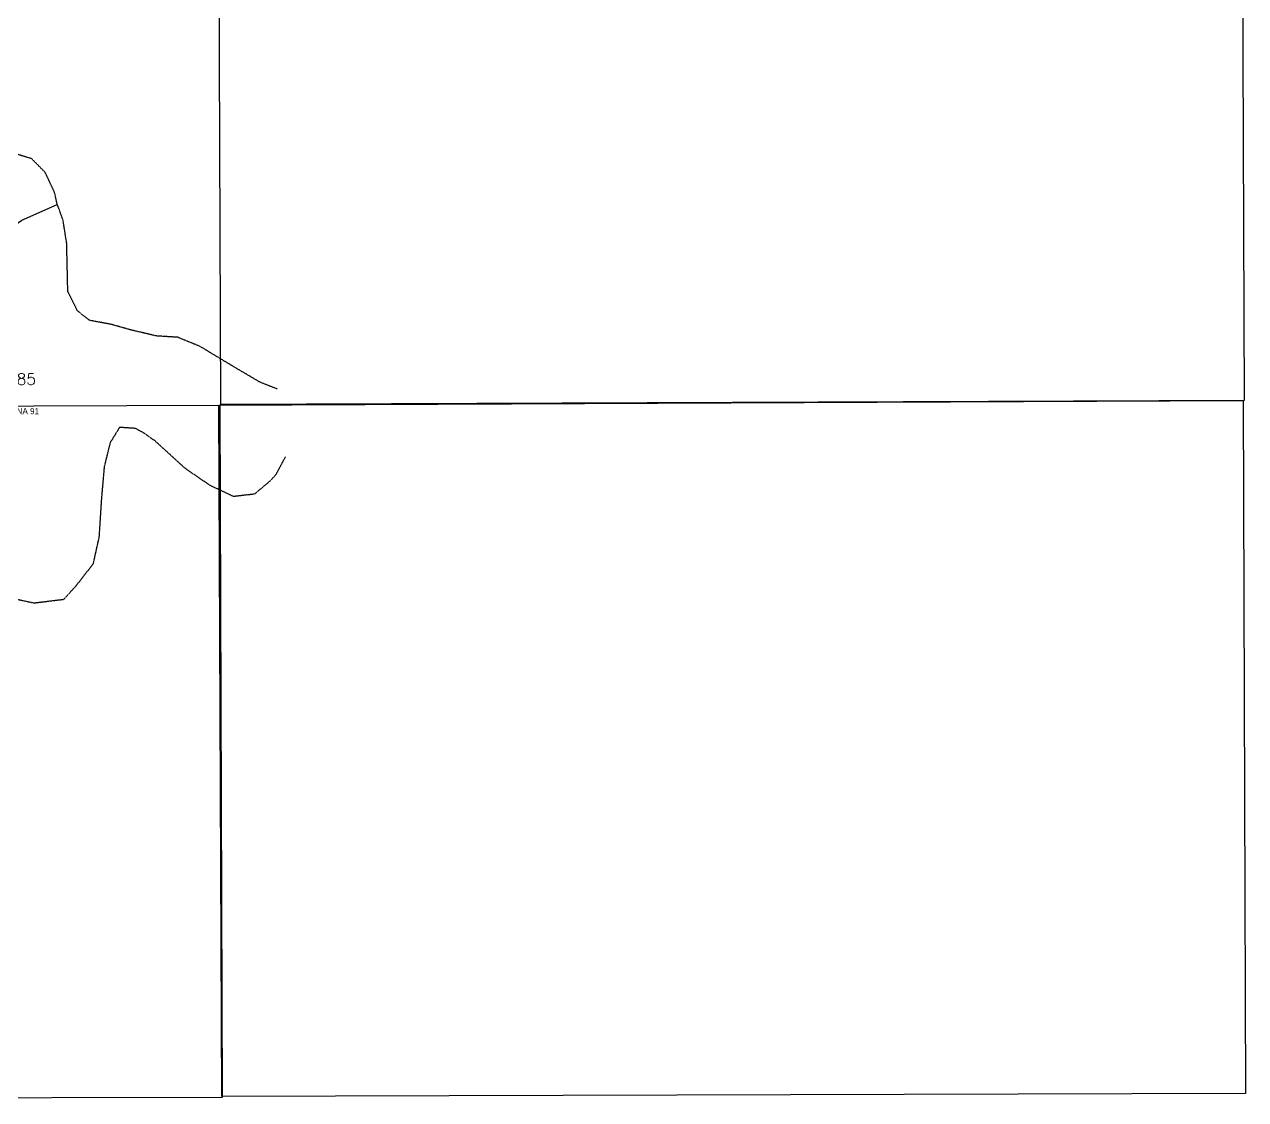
# Model space of a CAD drawing. Header units: millimetres. Extents: x 605783 to 622482, y 1302882 to 1322290.
# Drawn here: x 621670 to 622482, y 1320352 to 1321067 of the extents above; entities that cross this region are included whole.
import ezdxf
from ezdxf.enums import TextEntityAlignment as Align

# ---------------------------------------------------------------- set-up
doc = ezdxf.new("R2010")
doc.units = ezdxf.units.MM
doc.linetypes.add('HIDDEN', pattern=[0.375, 0.25, -0.125])
for name, color, linetype in [('10', 7, 'Continuous'), ('16', 7, 'Continuous'), ('2', 7, 'Continuous'), ('3', 7, 'Continuous')]:
    doc.layers.add(name, color=color, linetype=linetype)
doc.layers.add('Nivel 16', color=7, linetype='Continuous', lineweight=0)
doc.layers.add('Nivel 3', color=7, linetype='Continuous', lineweight=0)
doc.styles.add('ROMANS', font='ROMANS', dxfattribs={"height": 0.2})
doc.styles.add('Style-ENGINEERING', font='ENGINEERING.shx')

msp = doc.modelspace()

# ---------------------------------------------------------------- linework, layer by layer
at = {"layer": '16', "color": 7, "linetype": 'Continuous'}
for points in [[(621118.63009, 1320811.73526), (621799.60409, 1320813.99926), (621801.01409, 1320353.26526), (621120.29409, 1320351.86426), (621118.63009, 1320811.73526)], [(621798.90109, 1320814.16926), (622480.34609, 1320817.15226), (622482.02309, 1320356.00426), (621800.92609, 1320353.88826), (621798.90109, 1320814.16926)]]:
    msp.add_lwpolyline(points, dxfattribs=at)
at = {"layer": '2', "color": 1, "linetype": 'Continuous'}
msp.add_lwpolyline([(621633.69492, 1320915.02193), (621652.66492, 1320926.83793), (621667.83392, 1320937.10393), (621691.38492, 1320947.67793)], dxfattribs=at)
at = {"layer": '3', "color": 30, "linetype": 'HIDDEN'}
for points in [[(621691.38492, 1320947.67793), (621689.54892, 1320955.80093), (621683.35992, 1320968.97993), (621674.40392, 1320978.07393), (621661.42092, 1320982.05793)], [(621837.81192, 1320824.82093), (621826.34792, 1320829.32293), (621806.70592, 1320840.88993), (621786.29692, 1320853.21493), (621771.52092, 1320859.22093), (621757.28792, 1320860.14593), (621740.49392, 1320864.10493), (621727.25792, 1320867.83293), (621712.75892, 1320870.53593), (621704.83992, 1320876.83993), (621698.39792, 1320889.76293), (621698.01792, 1320907.55593), (621697.66392, 1320921.78893), (621695.26992, 1320937.02593), (621692.41892, 1320945.14293), (621691.38492, 1320947.67793)], [(621650.02892, 1320688.11693), (621675.72592, 1320682.43593), (621695.77792, 1320684.85293), (621704.09592, 1320694.05793), (621715.42492, 1320708.62093), (621719.36392, 1320726.44093), (621720.96392, 1320751.61793), (621722.84392, 1320773.23793), (621726.79592, 1320789.27893), (621733.07492, 1320799.48793), (621743.24092, 1320798.79093), (621749.61592, 1320795.27293), (621756.25492, 1320790.48493), (621776.45392, 1320772.05793), (621793.04592, 1320760.72593), (621808.59292, 1320753.45393), (621822.80692, 1320755.06993), (621833.16092, 1320763.77993), (621836.94292, 1320767.87193), (621843.21092, 1320779.60593)]]:
    msp.add_lwpolyline(points, dxfattribs=at)
at = {"layer": 'Nivel 16', "color": 1, "linetype": 'Continuous', "lineweight": -3, "flags": 128}
msp.add_lwpolyline([(621798.40209, 1321275.58026), (622479.33109, 1321278.12126), (622481.05709, 1320817.15526), (621800.11709, 1320814.61426), (621798.40209, 1321275.58026)], dxfattribs=at)
at = {"layer": 'Nivel 16', "color": 7, "linetype": 'Continuous', "lineweight": -3, "flags": 128}
msp.add_lwpolyline([(621798.90109, 1320814.16926), (622480.34609, 1320817.15226), (622482.02309, 1320356.00426), (621800.92609, 1320353.88826), (621798.90109, 1320814.16926)], dxfattribs=at)

# ---------------------------------------------------------------- texts
at = {"layer": '10', "color": 7, "linetype": 'Continuous', "style": 'ROMANS'}
msp.add_text('3051-4-05-085', height=7.5, dxfattribs=at).set_placement((621632.57209, 1320831.38626), align=Align.MIDDLE)
at = {"layer": 'Nivel 3', "color": 7, "linetype": 'Continuous', "lineweight": -3, "style": 'Style-ENGINEERING'}
msp.add_text('ZONA 91', height=4.000002, dxfattribs=at).set_placement((621668.10709, 1320810.07426), align=Align.MIDDLE_CENTER)

doc.saveas('drawing.dxf')
